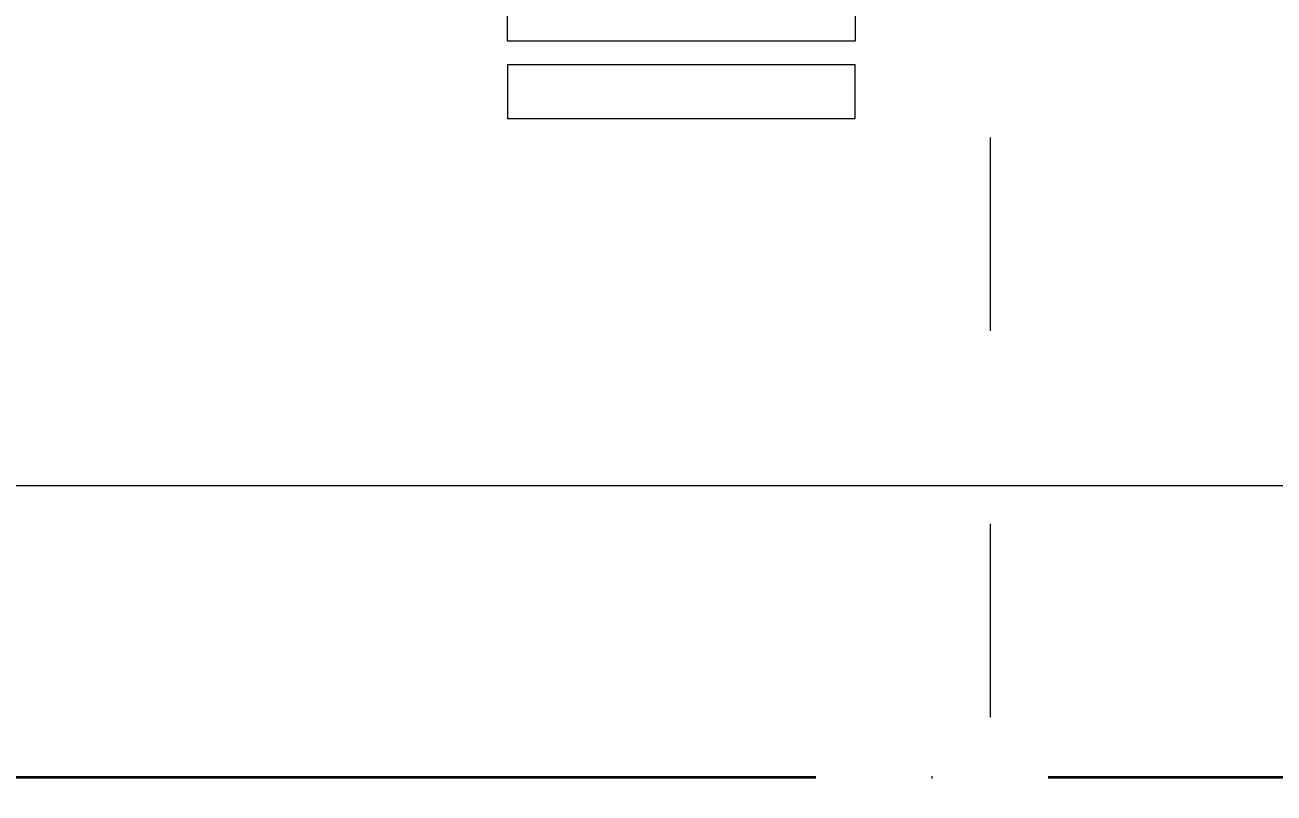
# Model space of a CAD drawing. Header units: centimetres. Extents: x -26724 to 60145, y -23645 to 6771.
# Drawn here: x -19310.1 to -19148.3, y 5475.6 to 5575 of the extents above; entities that cross this region are included whole.
import ezdxf

# ---------------------------------------------------------------- set-up
doc = ezdxf.new("R2010")
doc.units = ezdxf.units.CM
doc.linetypes.add('ACAD_ISO04W100', pattern=[30, 24, -3, 0, -3])
doc.linetypes.add('DALEKOVOD_VN', pattern=[5, 2.5, -2.5])
doc.layers.add('3.IZGLED 2', color=7, linetype='Continuous', lineweight=9, true_color=0x4a4a4a)
doc.layers.add('IZGLED 2', color=253, linetype='Continuous', lineweight=9, true_color=0x828282)
doc.layers.add('4.KOTE', color=88, linetype='Continuous', lineweight=15)
doc.layers.add('namjestaj', color=150, linetype='Continuous', lineweight=5)
doc.styles.get("Standard").update_dxf_attribs({"font": 'calibri.ttf'})
doc.dimstyles.new('ja 1 50', dxfattribs={"dimtxt": 10, "dimasz": 5, "dimexe": 5, "dimexo": 5, "dimgap": 1, "dimtad": 1, "dimdec": 0, "dimtxsty": 'Standard', "dimblk": 'ARCHTICK', "dimcen": 2.5, "dimclrd": 256, "dimclrt": 7, "dimadec": 0, "dimazin": 0, "dimtfac": 1, "dimtdec": 0, "dimtix": 1, "dimtmove": 1, "dimatfit": 3, "dimldrblk": 'ARCHTICK', "dimfxl": 10, "dimfxlon": 1, "dimlwd": 0, "dimlwe": 9, "dimarcsym": 0})

# ---------------------------------------------------------------- blocks, each defined once
blk = doc.blocks.new('_ArchTick')
at = {"color": 0, "linetype": 'ByBlock', "const_width": 0.15}
blk.add_lwpolyline([(-0.5, -0.5), (0.5, 0.5)], dxfattribs=at)
blk = doc.blocks.new('*D2937')
at = {"layer": '4.KOTE', "color": 0, "lineweight": 9, "transparency": 16777216}
for p, q in [((-19295.07, 5897.75), (-19295.07, 5884.44)), ((-19200.07, 5879.44), (-19200.07, 5894.44))]:
    blk.add_line(p, q, dxfattribs=at)
at = {"layer": '4.KOTE', "lineweight": 0, "transparency": 16777216}
blk.add_line((-19200.07, 5889.44), (-19295.07, 5889.44), dxfattribs=at)
at = {"layer": 'Defpoints', "color": 0, "lineweight": 50, "transparency": 16777216}
for p in [(-19295.07, 5910.46, 13.5), (-19295.07, 5889.44), (-19200.07, 3696.58, 13.5)]:
    blk.add_point(p, dxfattribs=at)
at = {"layer": '4.KOTE', "lineweight": 0, "transparency": 16777216, "xscale": 5, "yscale": 5, "zscale": 5, "rotation": 180}
blk.add_blockref('_ArchTick', (-19295.07, 5889.44), dxfattribs=at)
at = {"layer": '4.KOTE', "lineweight": 0, "transparency": 16777216, "xscale": 5, "yscale": 5, "zscale": 5}
blk.add_blockref('_ArchTick', (-19200.07, 5889.44), dxfattribs=at)
at = {"layer": '4.KOTE', "color": 7, "transparency": 16777216, "insert": (-19247.57, 5895.56), "char_height": 10, "attachment_point": 5}
blk.add_mtext('95', dxfattribs=at)

msp = doc.modelspace()

# ---------------------------------------------------------------- linework, layer by layer
at = {"layer": '3.IZGLED 2', "color": 32, "linetype": 'DALEKOVOD_VN', "ltscale": 10, "true_color": 0xcd6928}
msp.add_line((-19185.07, 5910.46, 13.5), (-19185.07, 5340.46, 13.5), dxfattribs=at)
at = {"layer": '3.IZGLED 2', "ltscale": 12, "elevation": 13.5}
msp.add_lwpolyline([(-18810.18, 4555.46), (-18955.18, 4555.46), (-18955.18, 4410.46), (-19035.18, 4410.46), (-19035.18, 4270.46), (-19220.18, 4270.46), (-19220.18, 4410.46), (-19235.18, 4410.46), (-19235.18, 4303.06), (-19360.18, 4303.05), (-19360.18, 5515.46), (-18810.18, 5515.46), (-18810.18, 4555.46)], dxfattribs=at)
at = {"layer": 'IZGLED 2', "color": 32, "linetype": 'ACAD_ISO04W100', "lineweight": 35, "ltscale": 5}
msp.add_line((-18607.25, 5477.65), (-19553.43, 5477.65), dxfattribs=at)
at = {"layer": 'namjestaj', "transparency": 33554687}
for p, q in [((-19247.56, 5572.93, 13.5), (-19247.56, 5607.93, 13.5)), ((-19202.56, 5607.93, 13.5), (-19202.56, 5572.93, 13.5)), ((-19202.56, 5572.93, 13.5), (-19247.56, 5572.93, 13.5)), ((-19247.56, 5569.93, 13.5), (-19247.56, 5562.93, 13.5)), ((-19247.56, 5569.93, 13.5), (-19202.56, 5569.93, 13.5)), ((-19202.56, 5562.93, 13.5), (-19202.56, 5569.93, 13.5)), ((-19247.56, 5562.93, 13.5), (-19202.56, 5562.93, 13.5))]:
    msp.add_line(p, q, dxfattribs=at)

# ---------------------------------------------------------------- dimensions: what is measured, and where the dimension line sits
at = {"layer": '4.KOTE'}
dim = msp.add_linear_dim(base=(-19295.07, 5889.44), p1=(-19200.07, 3696.58, 13.5), p2=(-19295.07, 5910.46, 13.5), dimstyle='ja 1 50', dxfattribs=at)
dim.commit()
dim.dimension.update_dxf_attribs({"geometry": '*D2937', "text_midpoint": (-19247.57, 5895.56)})

doc.saveas('drawing.dxf')
